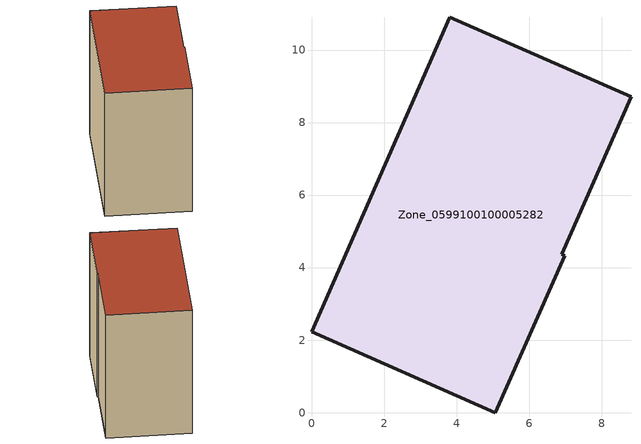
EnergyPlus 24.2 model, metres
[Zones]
Zone_0599100100005282
 floor ground (C_G): 0,2.23 3.81,10.9 8.81,8.71 6.9,4.37 6.98,4.33 5.07,0 z0
 wall outside (C_F): 0,2.23 5.07,0 6.98,4.33 6.9,4.37 8.81,8.71 3.81,10.9 0,2.23 z0:9.21
 roof outside (C_R): 3.81,10.9 0,2.23 5.07,0 6.98,4.33 6.9,4.37 8.81,8.71 z9.21
[BUILDING]
Pand.0599100100005282: North Axis=0; Terrain=City; Loads Convergence Tolerance Value=0.04; Temperature Convergence Tolerance Value=0.4; Solar Distribution=FullExterior; Maximum Number of Warmup Days=25; Minimum Number of Warmup Days=1
[Site:Location]
Rotterdam.The.Hague.AP_ZH_NLD Design_Conditions: Latitude=51.96; Longitude=4.45; Time Zone=1; Elevation=-4.5
[SITE:GROUNDTEMPERATURE:BUILDINGSURFACE]
18, 18, 18, 18, 18, 18, 18, 18, 18, 18, 18, 18
[MATERIAL] Thermal Absorptance=0.9; Solar Absorptance=0.7; Visible Absorptance=0.7
Name | Roughness | Thickness | Conductivity | Density | Specific Heat
G.TC.2015-2018 | MediumSmooth | 0.15 | 0.0428571 | 540 | 1210
F.TC.2015-2018 | Rough | 0.3 | 0.0666667 | 1920 | 840
R.TC.2015-2018 | MediumRough | 0.2 | 0.0333333 | 1500 | 1000
[CONSTRUCTION]
C_G: G.TC.2015-2018
C_F: F.TC.2015-2018
C_R: R.TC.2015-2018
[ZONE]
Zone_0599100100005282: Type=1; Multiplier=1; Ceiling Height=Autocalculate; Volume=Autocalculate; Floor Area=autocalculate; Part of Total Floor Area=Yes
[ZONEINFILTRATION:DESIGNFLOWRATE]
Infil_Zone_0599100100005282: Zone or ZoneList or Space or SpaceList=Zone_0599100100005282; Schedule=AlwaysOn; Design Flow Rate Calculation Method=Flow/Area; Flow Rate per Floor Area=0.0015; Constant Term Coefficient=1; Temperature Term Coefficient=0; Velocity Term Coefficient=0; Velocity Squared Term Coefficient=0
[HVACTEMPLATE:ZONE:IDEALLOADSAIRSYSTEM]
Zone_0599100100005282: Maximum Heating Supply Air Temperature=50; Minimum Cooling Supply Air Temperature=13; Maximum Heating Supply Air Humidity Ratio=0.0156; Minimum Cooling Supply Air Humidity Ratio=0.0077; Heating Limit=NoLimit; Cooling Limit=NoLimit; Dehumidification Control Type=ConstantSensibleHeatRatio; Cooling Sensible Heat Ratio=0.7; Dehumidification Setpoint=60; Humidification Control Type=None; Humidification Setpoint=30; Outdoor Air Method=None; Outdoor Air Flow Rate per Person=0.00944; Outdoor Air Flow Rate per Zone Floor Area=0; Outdoor Air Flow Rate per Zone=0; Demand Controlled Ventilation Type=None; Outdoor Air Economizer Type=NoEconomizer; Heat Recovery Type=None; Sensible Heat Recovery Effectiveness=0.7; Latent Heat Recovery Effectiveness=0.65
[ZONECONTROL:THERMOSTAT]
ThermostatControl_Zone_0599100100005282: Zone or ZoneList=Zone_0599100100005282; Control Type Schedule=DualSetpointControlType; Control 1=Thermostat_Zone_0599100100005282; Temperature Difference Between Cutout And Setpoint=0
[THERMOSTATSETPOINT:DUALSETPOINT]
Thermostat_Zone_0599100100005282: Heating Setpoint Temperature Schedule=HeatingSetpoint_Zone_0599100100005282; Cooling Setpoint Temperature Schedule=CoolingSetpoint_Zone_0599100100005282
[SCHEDULE:COMPACT]
HeatingSetpoint_Zone_0599100100005282: Through: 12/31, For: AllDays, Until: 24:00, 21
CoolingSetpoint_Zone_0599100100005282: Through: 12/31, For: AllDays, Until: 24:00, 24
DualSetpointControlType: Through: 12/31, For: AllDays, Until: 24:00, 4
AlwaysOn: Through: 12/31, For: AllDays, Until: 24:00, 1
